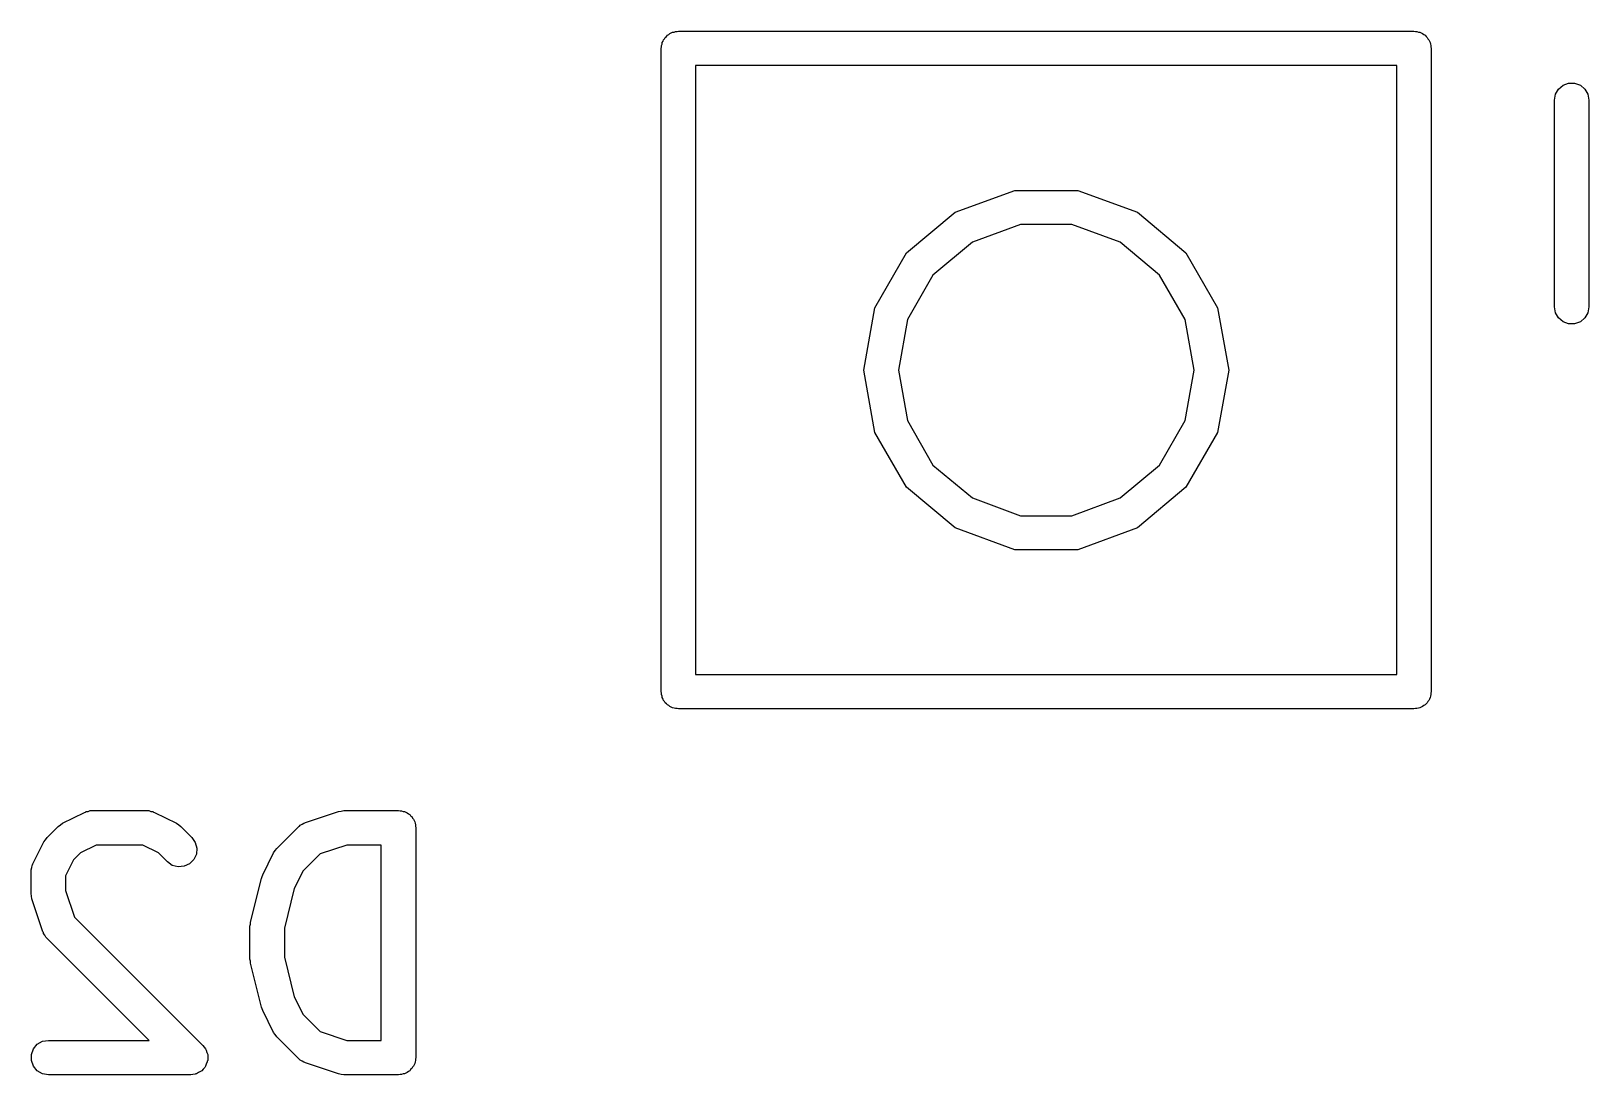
# Model space of a CAD drawing. Extents: x 75.9 to 131.3, y -111.1 to -91.2.
# Drawn here: x 112.29 to 119.07, y -111.11 to -106.57 of the extents above; entities that cross this region are included whole.
import ezdxf

# ---------------------------------------------------------------- set-up
doc = ezdxf.new("R2010")
doc.units = 0
doc.header["$MEASUREMENT"] = 0
doc.layers.add('BLACK', color=7, linetype='CONTINUOUS')

msp = doc.modelspace()

# ---------------------------------------------------------------- linework, layer by layer
at = {"layer": 'Black'}
for p, q in [((115.048, -106.604), (115.051, -106.598)), ((115.051, -106.598), (115.056, -106.594)), ((115.056, -106.594), (115.06, -106.589)), ((115.06, -106.589), (115.066, -106.585)), ((115.066, -106.585), (115.071, -106.581)), ((115.071, -106.581), (115.077, -106.579)), ((115.077, -106.579), (115.083, -106.576)), ((115.083, -106.576), (115.089, -106.575)), ((115.089, -106.575), (115.095, -106.572)), ((115.095, -106.572), (115.102, -106.572)), ((115.102, -106.572), (115.108, -106.571)), ((115.108, -106.571), (118.308, -106.571)), ((118.308, -106.571), (118.315, -106.572)), ((118.315, -106.572), (118.321, -106.572)), ((118.321, -106.572), (118.328, -106.575)), ((118.328, -106.575), (118.334, -106.576)), ((118.334, -106.576), (118.34, -106.579)), ((118.34, -106.579), (118.346, -106.581)), ((118.346, -106.581), (118.351, -106.585)), ((118.351, -106.585), (118.357, -106.589)), ((118.357, -106.589), (118.361, -106.594)), ((118.361, -106.594), (118.366, -106.598)), ((118.366, -106.598), (118.369, -106.604)), ((115.033, -106.646), (115.035, -106.64)), ((115.033, -109.446), (115.033, -106.646)), ((115.035, -106.633), (115.037, -106.627)), ((115.035, -106.64), (115.035, -106.633)), ((115.037, -106.627), (115.038, -106.621)), ((115.038, -106.621), (115.041, -106.615)), ((115.041, -106.615), (115.043, -106.609)), ((115.043, -106.609), (115.048, -106.604)), ((118.369, -106.604), (118.373, -106.609)), ((118.373, -106.609), (118.376, -106.615)), ((118.376, -106.615), (118.379, -106.621)), ((118.379, -106.621), (118.38, -106.627)), ((118.38, -106.627), (118.382, -106.633)), ((118.382, -106.633), (118.382, -106.64)), ((118.382, -106.64), (118.383, -106.646)), ((118.383, -106.646), (118.383, -109.446)), ((115.183, -106.721), (115.183, -109.371)), ((118.233, -106.721), (115.183, -106.721)), ((118.233, -109.371), (118.233, -106.721)), ((118.957, -106.806), (118.981, -106.797)), ((118.981, -106.797), (119.007, -106.797)), ((119.007, -106.797), (119.032, -106.806)), ((118.919, -106.871), (118.924, -106.846)), ((118.919, -107.771), (118.919, -106.871)), ((118.924, -106.846), (118.937, -106.823)), ((118.937, -106.823), (118.957, -106.806)), ((119.032, -106.806), (119.052, -106.823)), ((119.052, -106.823), (119.065, -106.846)), ((119.065, -106.846), (119.069, -106.871)), ((119.069, -106.871), (119.069, -107.771)), ((116.312, -107.359), (116.571, -107.265)), ((116.571, -107.265), (116.846, -107.265)), ((116.846, -107.265), (117.105, -107.359)), ((116.101, -107.536), (116.312, -107.359)), ((116.597, -107.413), (116.387, -107.489)), ((116.82, -107.413), (116.597, -107.413)), ((117.03, -107.489), (116.82, -107.413)), ((117.105, -107.359), (117.316, -107.536)), ((115.963, -107.775), (116.101, -107.536)), ((116.387, -107.489), (116.215, -107.633)), ((117.201, -107.633), (117.03, -107.489)), ((117.316, -107.536), (117.454, -107.775)), ((116.215, -107.633), (116.104, -107.826)), ((117.313, -107.826), (117.201, -107.633)), ((115.915, -108.046), (115.963, -107.775)), ((117.454, -107.775), (117.502, -108.046)), ((118.924, -107.797), (118.919, -107.771)), ((118.937, -107.819), (118.924, -107.797)), ((118.957, -107.836), (118.937, -107.819)), ((119.052, -107.819), (119.032, -107.836)), ((119.065, -107.797), (119.052, -107.819)), ((119.069, -107.771), (119.065, -107.797)), ((116.104, -107.826), (116.065, -108.046)), ((117.352, -108.046), (117.313, -107.826)), ((118.981, -107.845), (118.957, -107.836)), ((119.007, -107.845), (118.981, -107.845)), ((119.032, -107.836), (119.007, -107.845)), ((115.963, -108.318), (115.915, -108.046)), ((116.065, -108.046), (116.104, -108.266)), ((117.313, -108.266), (117.352, -108.046)), ((117.502, -108.046), (117.454, -108.318)), ((116.104, -108.266), (116.215, -108.46)), ((117.201, -108.46), (117.313, -108.266)), ((116.101, -108.556), (115.963, -108.318)), ((117.454, -108.318), (117.316, -108.556)), ((116.215, -108.46), (116.387, -108.603)), ((117.03, -108.603), (117.201, -108.46)), ((116.312, -108.733), (116.101, -108.556)), ((117.316, -108.556), (117.105, -108.733)), ((116.387, -108.603), (116.597, -108.68)), ((116.82, -108.68), (117.03, -108.603)), ((116.597, -108.68), (116.82, -108.68)), ((116.571, -108.828), (116.312, -108.733)), ((117.105, -108.733), (116.846, -108.828)), ((116.846, -108.828), (116.571, -108.828)), ((115.183, -109.371), (118.233, -109.371)), ((115.035, -109.453), (115.033, -109.446)), ((118.383, -109.446), (118.382, -109.453)), ((115.035, -109.459), (115.035, -109.453)), ((115.037, -109.465), (115.035, -109.459)), ((115.038, -109.472), (115.037, -109.465)), ((115.041, -109.478), (115.038, -109.472)), ((115.043, -109.484), (115.041, -109.478)), ((115.048, -109.489), (115.043, -109.484)), ((115.051, -109.494), (115.048, -109.489)), ((115.056, -109.499), (115.051, -109.494)), ((115.06, -109.504), (115.056, -109.499)), ((115.066, -109.507), (115.06, -109.504)), ((115.071, -109.511), (115.066, -109.507)), ((115.077, -109.513), (115.071, -109.511)), ((115.083, -109.517), (115.077, -109.513)), ((118.34, -109.513), (118.334, -109.517)), ((118.346, -109.511), (118.34, -109.513)), ((118.351, -109.507), (118.346, -109.511)), ((118.357, -109.504), (118.351, -109.507)), ((118.361, -109.499), (118.357, -109.504)), ((118.366, -109.494), (118.361, -109.499)), ((118.369, -109.489), (118.366, -109.494)), ((118.373, -109.484), (118.369, -109.489)), ((118.376, -109.478), (118.373, -109.484)), ((118.379, -109.472), (118.376, -109.478)), ((118.38, -109.465), (118.379, -109.472)), ((118.382, -109.459), (118.38, -109.465)), ((118.382, -109.453), (118.382, -109.459)), ((115.089, -109.518), (115.083, -109.517)), ((115.095, -109.52), (115.089, -109.518)), ((115.102, -109.52), (115.095, -109.52)), ((115.108, -109.521), (115.102, -109.52)), ((118.308, -109.521), (115.108, -109.521)), ((118.315, -109.52), (118.308, -109.521)), ((118.321, -109.52), (118.315, -109.52)), ((118.328, -109.518), (118.321, -109.52)), ((118.334, -109.517), (118.328, -109.518)), ((112.428, -110.019), (112.524, -109.972)), ((112.524, -109.972), (112.528, -109.97)), ((112.528, -109.97), (112.531, -109.968)), ((112.531, -109.968), (112.54, -109.967)), ((112.54, -109.967), (112.549, -109.964)), ((112.549, -109.964), (112.553, -109.964)), ((112.553, -109.964), (112.557, -109.964)), ((112.557, -109.964), (112.795, -109.964)), ((112.795, -109.964), (112.799, -109.964)), ((112.799, -109.964), (112.804, -109.964)), ((112.804, -109.964), (112.812, -109.967)), ((112.812, -109.967), (112.821, -109.968)), ((112.821, -109.968), (112.825, -109.97)), ((112.825, -109.97), (112.829, -109.972)), ((112.829, -109.972), (112.924, -110.019)), ((113.486, -110.015), (113.629, -109.967)), ((113.629, -109.967), (113.641, -109.966)), ((113.641, -109.966), (113.652, -109.964)), ((113.652, -109.964), (113.89, -109.964)), ((113.89, -109.964), (113.897, -109.965)), ((113.897, -109.965), (113.903, -109.965)), ((113.903, -109.965), (113.91, -109.967)), ((113.91, -109.967), (113.916, -109.968)), ((113.916, -109.968), (113.922, -109.971)), ((113.922, -109.971), (113.928, -109.974)), ((113.928, -109.974), (113.933, -109.978)), ((113.933, -109.978), (113.939, -109.981)), ((113.939, -109.981), (113.943, -109.986)), ((113.943, -109.986), (113.948, -109.99)), ((113.948, -109.99), (113.951, -109.996)), ((112.361, -110.081), (112.409, -110.033)), ((112.409, -110.033), (112.419, -110.026)), ((112.419, -110.026), (112.428, -110.019)), ((112.924, -110.019), (112.934, -110.026)), ((112.934, -110.026), (112.943, -110.033)), ((112.943, -110.033), (112.991, -110.081)), ((113.361, -110.128), (113.456, -110.033)), ((113.456, -110.033), (113.46, -110.031)), ((113.46, -110.031), (113.463, -110.027)), ((113.463, -110.027), (113.471, -110.023)), ((113.471, -110.023), (113.478, -110.018)), ((113.478, -110.018), (113.482, -110.017)), ((113.482, -110.017), (113.486, -110.015)), ((113.951, -109.996), (113.955, -110.001)), ((113.955, -110.001), (113.958, -110.007)), ((113.958, -110.007), (113.961, -110.013)), ((113.961, -110.013), (113.962, -110.019)), ((113.962, -110.019), (113.964, -110.026)), ((113.964, -110.026), (113.964, -110.032)), ((113.964, -110.032), (113.965, -110.039)), ((113.965, -110.039), (113.965, -111.039)), ((112.3, -110.196), (112.347, -110.1)), ((112.347, -110.1), (112.354, -110.091)), ((112.354, -110.091), (112.361, -110.081)), ((112.575, -110.114), (112.506, -110.148)), ((112.778, -110.114), (112.575, -110.114)), ((112.846, -110.148), (112.778, -110.114)), ((112.991, -110.081), (113.006, -110.102)), ((113.006, -110.102), (113.013, -110.127)), ((113.665, -110.114), (113.55, -110.152)), ((113.815, -110.114), (113.665, -110.114)), ((113.815, -110.964), (113.815, -110.114)), ((112.476, -110.178), (112.442, -110.247)), ((112.506, -110.148), (112.476, -110.178)), ((112.885, -110.187), (112.846, -110.148)), ((112.906, -110.202), (112.885, -110.187)), ((113, -110.177), (112.981, -110.195)), ((113.011, -110.153), (113, -110.177)), ((113.013, -110.127), (113.011, -110.153)), ((113.3, -110.243), (113.347, -110.148)), ((113.347, -110.148), (113.354, -110.138)), ((113.354, -110.138), (113.361, -110.128)), ((113.55, -110.152), (113.476, -110.226)), ((112.292, -110.221), (112.295, -110.212)), ((112.292, -110.225), (112.292, -110.221)), ((112.292, -110.229), (112.292, -110.225)), ((112.292, -110.324), (112.292, -110.229)), ((112.295, -110.212), (112.296, -110.203)), ((112.296, -110.203), (112.298, -110.2)), ((112.298, -110.2), (112.3, -110.196)), ((112.442, -110.247), (112.442, -110.312)), ((112.932, -110.209), (112.906, -110.202)), ((112.957, -110.206), (112.932, -110.209)), ((112.981, -110.195), (112.957, -110.206)), ((113.246, -110.449), (113.294, -110.259)), ((113.294, -110.259), (113.297, -110.251)), ((113.297, -110.251), (113.3, -110.243)), ((113.476, -110.226), (113.437, -110.303)), ((112.294, -110.336), (112.292, -110.324)), ((112.442, -110.312), (112.48, -110.427)), ((113.437, -110.303), (113.394, -110.476)), ((112.295, -110.348), (112.294, -110.336)), ((112.343, -110.491), (112.295, -110.348)), ((112.48, -110.427), (113.039, -110.986)), ((113.244, -110.467), (113.246, -110.458)), ((113.246, -110.458), (113.246, -110.449)), ((112.345, -110.495), (112.343, -110.491)), ((112.346, -110.499), (112.345, -110.495)), ((112.351, -110.506), (112.346, -110.499)), ((112.356, -110.514), (112.351, -110.506)), ((112.359, -110.517), (112.356, -110.514)), ((112.361, -110.52), (112.359, -110.517)), ((112.805, -110.964), (112.361, -110.52)), ((113.244, -110.61), (113.244, -110.467)), ((113.394, -110.476), (113.394, -110.601)), ((113.246, -110.619), (113.244, -110.61)), ((113.246, -110.628), (113.246, -110.619)), ((113.294, -110.819), (113.246, -110.628)), ((113.394, -110.601), (113.437, -110.774)), ((113.437, -110.774), (113.476, -110.851)), ((113.297, -110.826), (113.294, -110.819)), ((113.3, -110.834), (113.297, -110.826)), ((113.347, -110.929), (113.3, -110.834)), ((113.476, -110.851), (113.55, -110.925)), ((113.354, -110.939), (113.347, -110.929)), ((113.361, -110.949), (113.354, -110.939)), ((113.55, -110.925), (113.665, -110.964)), ((112.293, -111.026), (112.302, -111.001)), ((112.302, -111.001), (112.318, -110.981)), ((112.318, -110.981), (112.341, -110.968)), ((112.341, -110.968), (112.367, -110.964)), ((112.367, -110.964), (112.805, -110.964)), ((113.039, -110.986), (113.044, -110.994)), ((113.044, -110.994), (113.051, -111.001)), ((113.051, -111.001), (113.052, -111.004)), ((113.052, -111.004), (113.054, -111.007)), ((113.054, -111.007), (113.056, -111.016)), ((113.456, -111.044), (113.361, -110.949)), ((113.665, -110.964), (113.815, -110.964)), ((112.293, -111.052), (112.293, -111.026)), ((112.302, -111.076), (112.293, -111.052)), ((113.054, -111.067), (113.051, -111.076)), ((113.058, -111.058), (113.054, -111.067)), ((113.056, -111.016), (113.06, -111.026)), ((113.06, -111.052), (113.058, -111.055)), ((113.058, -111.055), (113.058, -111.058)), ((113.06, -111.026), (113.06, -111.029)), ((113.06, -111.029), (113.06, -111.032)), ((113.06, -111.032), (113.06, -111.042)), ((113.06, -111.042), (113.06, -111.052)), ((113.46, -111.047), (113.456, -111.044)), ((113.463, -111.05), (113.46, -111.047)), ((113.471, -111.054), (113.463, -111.05)), ((113.478, -111.059), (113.471, -111.054)), ((113.482, -111.06), (113.478, -111.059)), ((113.486, -111.062), (113.482, -111.06)), ((113.629, -111.11), (113.486, -111.062)), ((113.958, -111.07), (113.955, -111.076)), ((113.961, -111.064), (113.958, -111.07)), ((113.962, -111.058), (113.961, -111.064)), ((113.964, -111.052), (113.962, -111.058)), ((113.965, -111.039), (113.964, -111.045)), ((113.964, -111.045), (113.964, -111.052)), ((112.318, -111.096), (112.302, -111.076)), ((112.341, -111.109), (112.318, -111.096)), ((112.367, -111.114), (112.341, -111.109)), ((112.986, -111.114), (112.367, -111.114)), ((112.995, -111.112), (112.986, -111.114)), ((113.005, -111.111), (112.995, -111.112)), ((113.008, -111.11), (113.005, -111.111)), ((113.011, -111.109), (113.008, -111.11)), ((113.02, -111.104), (113.011, -111.109)), ((113.029, -111.1), (113.02, -111.104)), ((113.031, -111.098), (113.029, -111.1)), ((113.034, -111.096), (113.031, -111.098)), ((113.04, -111.089), (113.034, -111.096)), ((113.047, -111.082), (113.04, -111.089)), ((113.049, -111.079), (113.047, -111.082)), ((113.051, -111.076), (113.049, -111.079)), ((113.641, -111.112), (113.629, -111.11)), ((113.652, -111.114), (113.641, -111.112)), ((113.89, -111.114), (113.652, -111.114)), ((113.897, -111.112), (113.89, -111.114)), ((113.903, -111.112), (113.897, -111.112)), ((113.91, -111.11), (113.903, -111.112)), ((113.916, -111.109), (113.91, -111.11)), ((113.922, -111.106), (113.916, -111.109)), ((113.928, -111.104), (113.922, -111.106)), ((113.933, -111.099), (113.928, -111.104)), ((113.939, -111.096), (113.933, -111.099)), ((113.943, -111.091), (113.939, -111.096)), ((113.948, -111.087), (113.943, -111.091)), ((113.951, -111.081), (113.948, -111.087)), ((113.955, -111.076), (113.951, -111.081))]:
    msp.add_line(p, q, dxfattribs=at)

doc.saveas('drawing.dxf')
